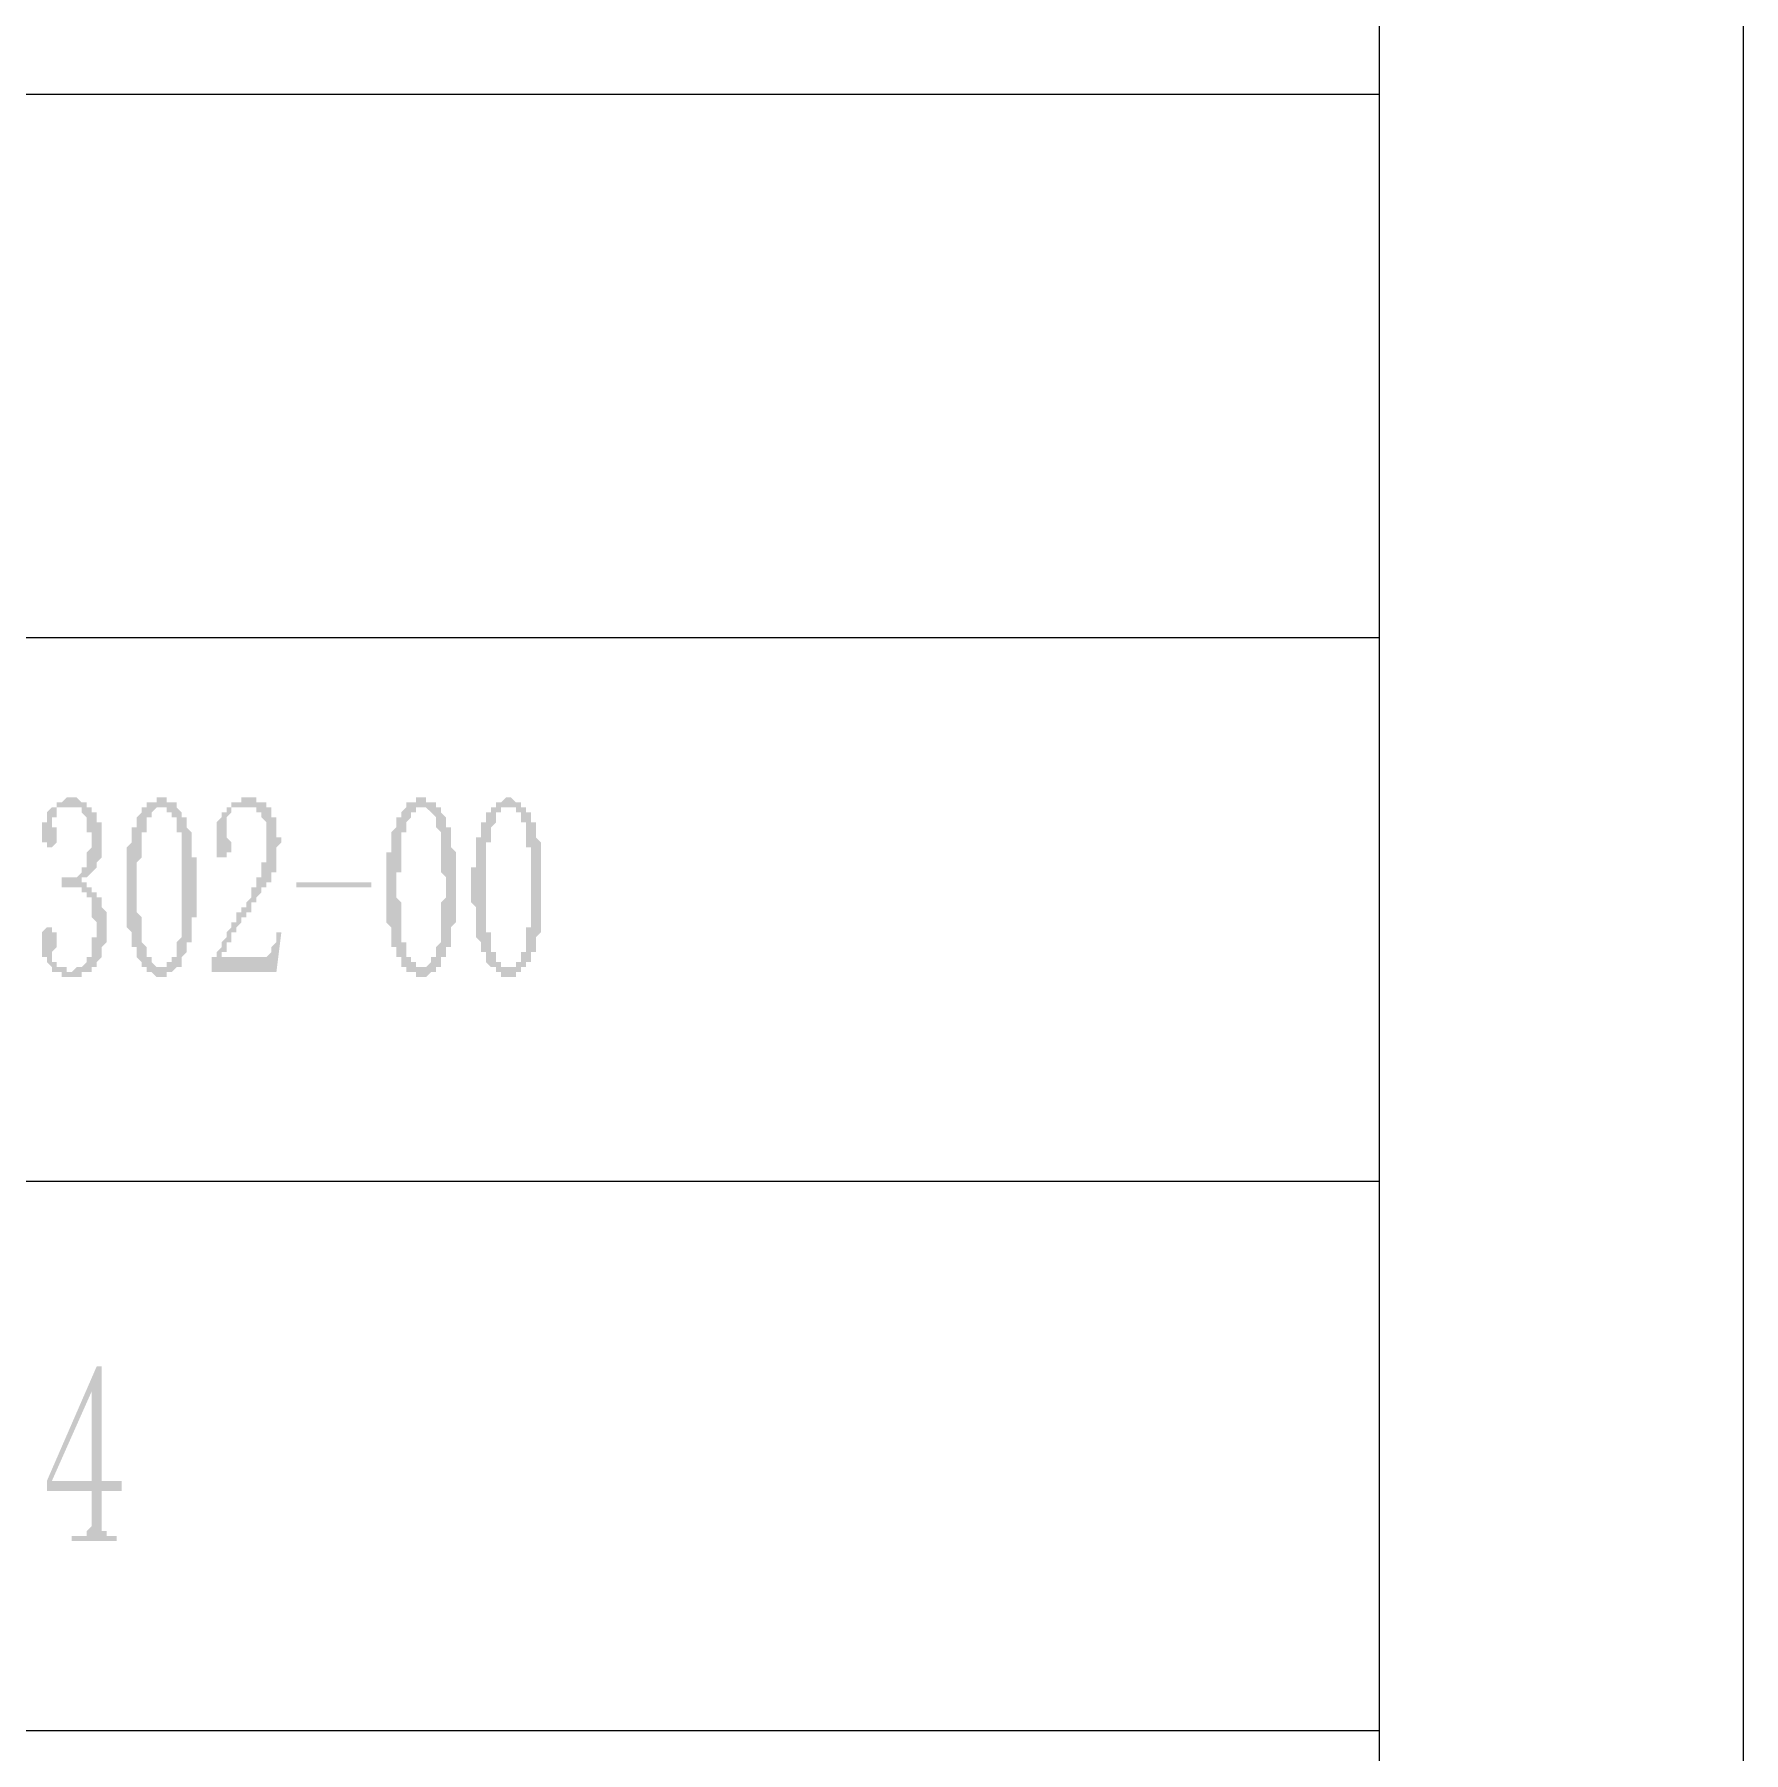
# Model space of a CAD drawing. Header units: millimetres. Extents: x 0 to 275, y 0 to 194.
# Drawn here: x 253.59 to 275.34, y 27.45 to 49.32 of the extents above; entities that cross this region are included whole.
import ezdxf

# ---------------------------------------------------------------- set-up
doc = ezdxf.new("R2010")
doc.units = ezdxf.units.MM

msp = doc.modelspace()

# ---------------------------------------------------------------- hatches: boundary and pattern name
h = msp.add_hatch(color=0)
h.dxf.hatch_style = 2
h.paths.add_polyline_path([(254.508, 37.951833), (254.508, 37.888333), (254.508, 37.824833), (254.508, 37.761333), (254.4445, 37.697833), (254.4445, 37.634333), (254.4445, 37.570833), (254.381, 37.507333), (254.381, 37.443833), (254.3175, 37.443833), (254.3175, 37.380333), (254.254, 37.380333), (254.1905, 37.380333), (254.1905, 37.316833), (254.127, 37.316833), (254.0635, 37.316833), (254, 37.316833), (253.9365, 37.316833), (253.9365, 37.380333), (253.873, 37.380333), (253.8095, 37.380333), (253.8095, 37.443833), (253.746, 37.507333), (253.746, 37.570833), (253.6825, 37.570833), (253.6825, 37.634333), (253.6825, 37.697833), (253.6825, 37.761333), (253.6825, 37.824833), (253.6825, 37.888333), (253.746, 37.951833), (253.8095, 37.951833), (253.8095, 37.888333), (253.873, 37.888333), (253.873, 37.824833), (253.873, 37.761333), (253.873, 37.697833), (253.8095, 37.634333), (253.8095, 37.570833), (253.8095, 37.507333), (253.873, 37.507333), (253.873, 37.443833), (253.9365, 37.443833), (254, 37.443833), (254, 37.380333), (254.0635, 37.380333), (254.127, 37.443833), (254.1905, 37.443833), (254.254, 37.507333), (254.254, 37.570833), (254.3175, 37.570833), (254.3175, 37.634333), (254.3175, 37.697833), (254.3175, 37.761333), (254.3175, 37.824833), (254.381, 37.824833), (254.381, 37.888333), (254.381, 37.951833), (254.381, 38.015333), (254.3175, 38.078833), (254.3175, 38.142333), (254.3175, 38.205833), (254.3175, 38.269333), (254.3175, 38.332833), (254.254, 38.332833), (254.254, 38.396333), (254.1905, 38.396333), (254.1905, 38.459833), (254.127, 38.459833), (254.0635, 38.459833), (254, 38.459833), (253.9365, 38.459833), (253.9365, 38.586833), (254, 38.586833), (254.0635, 38.586833), (254.127, 38.586833), (254.1905, 38.650333), (254.1905, 38.713833), (254.254, 38.713833), (254.254, 38.777333), (254.254, 38.840833), (254.254, 38.904333), (254.3175, 38.967833), (254.3175, 39.031333), (254.3175, 39.094833), (254.3175, 39.158333), (254.254, 39.158333), (254.254, 39.221833), (254.254, 39.285333), (254.254, 39.348833), (254.1905, 39.412333), (254.1905, 39.475833), (254.127, 39.475833), (254.0635, 39.475833), (254, 39.475833), (253.9365, 39.475833), (253.873, 39.475833), (253.873, 39.412333), (253.873, 39.348833), (253.8095, 39.348833), (253.8095, 39.285333), (253.8095, 39.221833), (253.873, 39.221833), (253.873, 39.158333), (253.873, 39.094833), (253.873, 39.031333), (253.8095, 38.967833), (253.746, 38.967833), (253.746, 39.031333), (253.6825, 39.031333), (253.6825, 39.094833), (253.6825, 39.158333), (253.6825, 39.221833), (253.6825, 39.285333), (253.746, 39.285333), (253.746, 39.348833), (253.746, 39.412333), (253.8095, 39.475833), (253.873, 39.475833), (253.873, 39.539333), (253.9365, 39.539333), (254, 39.602833), (254.0635, 39.602833), (254.127, 39.602833), (254.1905, 39.539333), (254.254, 39.539333), (254.254, 39.475833), (254.3175, 39.475833), (254.3175, 39.412333), (254.381, 39.412333), (254.381, 39.348833), (254.381, 39.285333), (254.4445, 39.285333), (254.4445, 39.221833), (254.4445, 39.158333), (254.4445, 39.094833), (254.4445, 39.031333), (254.4445, 38.967833), (254.4445, 38.904333), (254.4445, 38.840833), (254.381, 38.777333), (254.381, 38.713833), (254.3175, 38.650333), (254.254, 38.586833), (254.1905, 38.586833), (254.1905, 38.523333), (254.254, 38.523333), (254.254, 38.459833), (254.3175, 38.459833), (254.3175, 38.396333), (254.381, 38.396333), (254.381, 38.332833), (254.4445, 38.332833), (254.4445, 38.269333), (254.4445, 38.205833), (254.508, 38.142333), (254.508, 38.078833), (254.508, 38.015333)])
h = msp.add_hatch(color=0)
h.paths.add_polyline_path([(255.2065, 39.475833), (255.143, 39.475833), (255.0795, 39.412333), (255.0795, 39.348833), (255.016, 39.348833), (255.016, 39.285333), (255.016, 39.221833), (255.016, 39.158333), (254.9525, 39.158333), (254.9525, 39.094833), (254.9525, 39.031333), (254.9525, 38.967833), (254.9525, 38.904333), (254.9525, 38.840833), (254.889, 38.777333), (254.889, 38.713833), (254.889, 38.650333), (254.889, 38.586833), (254.889, 38.523333), (254.889, 38.459833), (254.889, 38.396333), (254.889, 38.332833), (254.889, 38.269333), (254.889, 38.205833), (254.889, 38.142333), (254.9525, 38.078833), (254.9525, 38.015333), (254.9525, 37.951833), (254.9525, 37.888333), (254.9525, 37.824833), (254.9525, 37.761333), (255.016, 37.697833), (255.016, 37.634333), (255.016, 37.570833), (255.0795, 37.570833), (255.0795, 37.507333), (255.143, 37.443833), (255.2065, 37.443833), (255.27, 37.443833), (255.27, 37.507333), (255.3335, 37.507333), (255.3335, 37.570833), (255.397, 37.570833), (255.397, 37.634333), (255.397, 37.697833), (255.397, 37.761333), (255.4605, 37.824833), (255.4605, 37.888333), (255.4605, 37.951833), (255.4605, 38.015333), (255.4605, 38.078833), (255.4605, 38.142333), (255.4605, 38.205833), (255.4605, 38.269333), (255.4605, 38.332833), (255.4605, 38.396333), (255.4605, 38.459833), (255.4605, 38.523333), (255.4605, 38.586833), (255.4605, 38.650333), (255.4605, 38.713833), (255.4605, 38.777333), (255.4605, 38.840833), (255.4605, 38.904333), (255.4605, 38.967833), (255.4605, 39.031333), (255.4605, 39.094833), (255.4605, 39.158333), (255.397, 39.158333), (255.397, 39.221833), (255.397, 39.285333), (255.397, 39.348833), (255.3335, 39.348833), (255.3335, 39.412333), (255.27, 39.412333), (255.27, 39.475833)])
h.paths.add_polyline_path([(255.2065, 37.316833), (255.143, 37.316833), (255.0795, 37.380333), (255.016, 37.380333), (255.016, 37.443833), (254.9525, 37.443833), (254.9525, 37.507333), (254.889, 37.570833), (254.889, 37.634333), (254.889, 37.697833), (254.8255, 37.697833), (254.8255, 37.761333), (254.8255, 37.824833), (254.8255, 37.888333), (254.762, 37.951833), (254.762, 38.015333), (254.762, 38.078833), (254.762, 38.142333), (254.762, 38.205833), (254.762, 38.269333), (254.762, 38.332833), (254.762, 38.396333), (254.762, 38.459833), (254.762, 38.523333), (254.762, 38.586833), (254.762, 38.650333), (254.762, 38.713833), (254.762, 38.777333), (254.762, 38.840833), (254.762, 38.904333), (254.762, 38.967833), (254.8255, 39.031333), (254.8255, 39.094833), (254.8255, 39.158333), (254.8255, 39.221833), (254.889, 39.221833), (254.889, 39.285333), (254.889, 39.348833), (254.9525, 39.412333), (254.9525, 39.475833), (255.016, 39.475833), (255.016, 39.539333), (255.0795, 39.539333), (255.143, 39.539333), (255.143, 39.602833), (255.2065, 39.602833), (255.27, 39.602833), (255.27, 39.539333), (255.3335, 39.539333), (255.397, 39.539333), (255.397, 39.475833), (255.4605, 39.412333), (255.4605, 39.348833), (255.524, 39.348833), (255.524, 39.285333), (255.524, 39.221833), (255.5875, 39.158333), (255.5875, 39.094833), (255.5875, 39.031333), (255.5875, 38.967833), (255.5875, 38.904333), (255.5875, 38.840833), (255.651, 38.840833), (255.651, 38.777333), (255.651, 38.713833), (255.651, 38.650333), (255.651, 38.586833), (255.651, 38.523333), (255.651, 38.459833), (255.651, 38.396333), (255.651, 38.332833), (255.651, 38.269333), (255.651, 38.205833), (255.651, 38.142333), (255.651, 38.078833), (255.5875, 38.078833), (255.5875, 38.015333), (255.5875, 37.951833), (255.5875, 37.888333), (255.5875, 37.824833), (255.5875, 37.761333), (255.524, 37.761333), (255.524, 37.697833), (255.524, 37.634333), (255.4605, 37.570833), (255.4605, 37.507333), (255.4605, 37.443833), (255.397, 37.443833), (255.3335, 37.380333), (255.27, 37.380333), (255.27, 37.316833)])
h = msp.add_hatch(color=0)
h.dxf.hatch_style = 2
h.paths.add_polyline_path([(256.54, 39.031333), (256.54, 39.094833), (256.54, 39.158333), (256.54, 39.221833), (256.54, 39.285333), (256.4765, 39.348833), (256.4765, 39.412333), (256.413, 39.412333), (256.413, 39.475833), (256.3495, 39.475833), (256.286, 39.475833), (256.2225, 39.475833), (256.159, 39.475833), (256.0955, 39.475833), (256.0955, 39.412333), (256.032, 39.348833), (256.032, 39.285333), (256.032, 39.221833), (256.032, 39.158333), (256.032, 39.094833), (256.0955, 39.031333), (256.0955, 38.967833), (256.0955, 38.904333), (256.032, 38.904333), (256.032, 38.840833), (255.9685, 38.840833), (255.905, 38.840833), (255.905, 38.904333), (255.905, 38.967833), (255.905, 39.031333), (255.905, 39.094833), (255.905, 39.158333), (255.905, 39.221833), (255.905, 39.285333), (255.9685, 39.348833), (255.9685, 39.412333), (256.032, 39.412333), (256.032, 39.475833), (256.0955, 39.475833), (256.0955, 39.539333), (256.159, 39.539333), (256.2225, 39.539333), (256.2225, 39.602833), (256.286, 39.602833), (256.3495, 39.602833), (256.413, 39.602833), (256.413, 39.539333), (256.4765, 39.539333), (256.54, 39.539333), (256.54, 39.475833), (256.6035, 39.475833), (256.6035, 39.412333), (256.6035, 39.348833), (256.667, 39.348833), (256.667, 39.285333), (256.667, 39.221833), (256.667, 39.158333), (256.667, 39.094833), (256.7305, 39.094833), (256.7305, 39.031333), (256.667, 38.967833), (256.667, 38.904333), (256.667, 38.840833), (256.667, 38.777333), (256.667, 38.713833), (256.667, 38.650333), (256.6035, 38.650333), (256.6035, 38.586833), (256.6035, 38.523333), (256.54, 38.523333), (256.54, 38.459833), (256.4765, 38.459833), (256.4765, 38.396333), (256.413, 38.332833), (256.413, 38.269333), (256.3495, 38.269333), (256.3495, 38.205833), (256.3495, 38.142333), (256.286, 38.142333), (256.286, 38.078833), (256.2225, 38.078833), (256.2225, 38.015333), (256.159, 37.951833), (256.159, 37.888333), (256.0955, 37.888333), (256.0955, 37.824833), (256.0955, 37.761333), (256.032, 37.761333), (256.032, 37.697833), (256.032, 37.634333), (255.9685, 37.634333), (255.9685, 37.570833), (256.4765, 37.570833), (256.54, 37.570833), (256.6035, 37.634333), (256.6035, 37.697833), (256.667, 37.761333), (256.667, 37.824833), (256.667, 37.888333), (256.7305, 37.888333), (256.667, 37.380333), (255.8415, 37.380333), (255.8415, 37.507333), (255.8415, 37.570833), (255.905, 37.570833), (255.905, 37.634333), (255.9685, 37.697833), (255.9685, 37.761333), (256.032, 37.824833), (256.032, 37.888333), (256.0955, 37.951833), (256.0955, 38.015333), (256.159, 38.015333), (256.159, 38.078833), (256.159, 38.142333), (256.2225, 38.142333), (256.2225, 38.205833), (256.286, 38.205833), (256.286, 38.269333), (256.3495, 38.332833), (256.3495, 38.396333), (256.3495, 38.459833), (256.413, 38.459833), (256.413, 38.523333), (256.413, 38.586833), (256.4765, 38.586833), (256.4765, 38.650333), (256.4765, 38.713833), (256.4765, 38.777333), (256.54, 38.777333), (256.54, 38.840833), (256.54, 38.904333), (256.54, 38.967833)])
h = msp.add_hatch(color=0)
h.paths.add_polyline_path([(258.5085, 39.475833), (258.445, 39.475833), (258.445, 39.412333), (258.3815, 39.412333), (258.3815, 39.348833), (258.318, 39.285333), (258.318, 39.221833), (258.318, 39.158333), (258.2545, 39.158333), (258.2545, 39.094833), (258.2545, 39.031333), (258.2545, 38.967833), (258.2545, 38.904333), (258.2545, 38.840833), (258.2545, 38.777333), (258.2545, 38.713833), (258.2545, 38.650333), (258.191, 38.650333), (258.191, 38.586833), (258.191, 38.523333), (258.191, 38.459833), (258.191, 38.396333), (258.191, 38.332833), (258.2545, 38.269333), (258.2545, 38.205833), (258.2545, 38.142333), (258.2545, 38.078833), (258.2545, 38.015333), (258.2545, 37.951833), (258.2545, 37.888333), (258.2545, 37.824833), (258.2545, 37.761333), (258.318, 37.761333), (258.318, 37.697833), (258.318, 37.634333), (258.318, 37.570833), (258.3815, 37.570833), (258.3815, 37.507333), (258.445, 37.507333), (258.445, 37.443833), (258.5085, 37.443833), (258.572, 37.443833), (258.6355, 37.507333), (258.6355, 37.570833), (258.699, 37.570833), (258.699, 37.634333), (258.699, 37.697833), (258.7625, 37.761333), (258.7625, 37.824833), (258.7625, 37.888333), (258.7625, 37.951833), (258.7625, 38.015333), (258.7625, 38.078833), (258.7625, 38.142333), (258.7625, 38.205833), (258.7625, 38.269333), (258.826, 38.332833), (258.826, 38.396333), (258.826, 38.459833), (258.826, 38.523333), (258.826, 38.586833), (258.7625, 38.650333), (258.7625, 38.713833), (258.7625, 38.777333), (258.7625, 38.840833), (258.7625, 38.904333), (258.7625, 38.967833), (258.7625, 39.031333), (258.7625, 39.094833), (258.7625, 39.158333), (258.699, 39.221833), (258.699, 39.285333), (258.699, 39.348833), (258.6355, 39.412333), (258.572, 39.475833)])
h.paths.add_polyline_path([(258.5085, 37.316833), (258.445, 37.316833), (258.445, 37.380333), (258.3815, 37.380333), (258.318, 37.380333), (258.318, 37.443833), (258.2545, 37.443833), (258.2545, 37.507333), (258.2545, 37.570833), (258.191, 37.570833), (258.191, 37.634333), (258.191, 37.697833), (258.1275, 37.697833), (258.1275, 37.761333), (258.1275, 37.824833), (258.1275, 37.888333), (258.1275, 37.951833), (258.064, 38.015333), (258.064, 38.078833), (258.064, 38.142333), (258.064, 38.205833), (258.064, 38.269333), (258.064, 38.332833), (258.064, 38.396333), (258.064, 38.459833), (258.064, 38.523333), (258.064, 38.586833), (258.064, 38.650333), (258.064, 38.713833), (258.064, 38.777333), (258.064, 38.840833), (258.064, 38.904333), (258.1275, 38.904333), (258.1275, 38.967833), (258.1275, 39.031333), (258.1275, 39.094833), (258.1275, 39.158333), (258.191, 39.221833), (258.191, 39.285333), (258.191, 39.348833), (258.2545, 39.348833), (258.2545, 39.412333), (258.318, 39.475833), (258.318, 39.539333), (258.3815, 39.539333), (258.445, 39.539333), (258.445, 39.602833), (258.5085, 39.602833), (258.572, 39.602833), (258.572, 39.539333), (258.6355, 39.539333), (258.699, 39.539333), (258.699, 39.475833), (258.7625, 39.475833), (258.7625, 39.412333), (258.826, 39.348833), (258.826, 39.285333), (258.826, 39.221833), (258.8895, 39.221833), (258.8895, 39.158333), (258.8895, 39.094833), (258.8895, 39.031333), (258.8895, 38.967833), (258.953, 38.904333), (258.953, 38.840833), (258.953, 38.777333), (258.953, 38.713833), (258.953, 38.650333), (258.953, 38.586833), (258.953, 38.523333), (258.953, 38.459833), (258.953, 38.396333), (258.953, 38.332833), (258.953, 38.269333), (258.953, 38.205833), (258.953, 38.142333), (258.953, 38.078833), (258.953, 38.015333), (258.8895, 37.951833), (258.8895, 37.888333), (258.8895, 37.824833), (258.8895, 37.761333), (258.8895, 37.697833), (258.826, 37.697833), (258.826, 37.634333), (258.826, 37.570833), (258.7625, 37.570833), (258.7625, 37.507333), (258.7625, 37.443833), (258.699, 37.443833), (258.699, 37.380333), (258.6355, 37.380333), (258.572, 37.316833)])
h = msp.add_hatch(color=0)
h.paths.add_polyline_path([(259.588, 39.475833), (259.5245, 39.475833), (259.5245, 39.412333), (259.461, 39.412333), (259.461, 39.348833), (259.461, 39.285333), (259.3975, 39.221833), (259.3975, 39.158333), (259.3975, 39.094833), (259.3975, 39.031333), (259.334, 39.031333), (259.334, 38.967833), (259.334, 38.904333), (259.334, 38.840833), (259.334, 38.777333), (259.334, 38.713833), (259.334, 38.650333), (259.334, 38.586833), (259.334, 38.523333), (259.334, 38.459833), (259.334, 38.396333), (259.334, 38.332833), (259.334, 38.269333), (259.334, 38.205833), (259.334, 38.142333), (259.334, 38.078833), (259.334, 38.015333), (259.334, 37.951833), (259.334, 37.888333), (259.3975, 37.888333), (259.3975, 37.824833), (259.3975, 37.761333), (259.3975, 37.697833), (259.3975, 37.634333), (259.461, 37.634333), (259.461, 37.570833), (259.461, 37.507333), (259.5245, 37.507333), (259.5245, 37.443833), (259.588, 37.443833), (259.6515, 37.443833), (259.715, 37.443833), (259.715, 37.507333), (259.7785, 37.507333), (259.7785, 37.570833), (259.7785, 37.634333), (259.842, 37.634333), (259.842, 37.697833), (259.842, 37.761333), (259.842, 37.824833), (259.842, 37.888333), (259.842, 37.951833), (259.9055, 37.951833), (259.9055, 38.015333), (259.9055, 38.078833), (259.9055, 38.142333), (259.9055, 38.205833), (259.9055, 38.269333), (259.9055, 38.332833), (259.9055, 38.396333), (259.9055, 38.459833), (259.9055, 38.523333), (259.9055, 38.586833), (259.9055, 38.650333), (259.9055, 38.713833), (259.9055, 38.777333), (259.9055, 38.840833), (259.9055, 38.904333), (259.9055, 38.967833), (259.842, 38.967833), (259.842, 39.031333), (259.842, 39.094833), (259.842, 39.158333), (259.842, 39.221833), (259.842, 39.285333), (259.7785, 39.285333), (259.7785, 39.348833), (259.7785, 39.412333), (259.715, 39.412333), (259.715, 39.475833), (259.6515, 39.475833)])
h.paths.add_polyline_path([(259.588, 37.316833), (259.5245, 37.316833), (259.5245, 37.380333), (259.461, 37.380333), (259.461, 37.443833), (259.3975, 37.443833), (259.334, 37.507333), (259.334, 37.570833), (259.334, 37.634333), (259.2705, 37.634333), (259.2705, 37.697833), (259.2705, 37.761333), (259.207, 37.824833), (259.207, 37.888333), (259.207, 37.951833), (259.207, 38.015333), (259.207, 38.078833), (259.207, 38.142333), (259.207, 38.205833), (259.1435, 38.269333), (259.1435, 38.332833), (259.1435, 38.396333), (259.1435, 38.459833), (259.1435, 38.523333), (259.1435, 38.586833), (259.1435, 38.650333), (259.1435, 38.713833), (259.207, 38.713833), (259.207, 38.777333), (259.207, 38.840833), (259.207, 38.904333), (259.207, 38.967833), (259.207, 39.031333), (259.207, 39.094833), (259.2705, 39.094833), (259.2705, 39.158333), (259.2705, 39.221833), (259.2705, 39.285333), (259.334, 39.285333), (259.334, 39.348833), (259.334, 39.412333), (259.3975, 39.412333), (259.3975, 39.475833), (259.461, 39.475833), (259.461, 39.539333), (259.5245, 39.539333), (259.588, 39.602833), (259.6515, 39.602833), (259.715, 39.539333), (259.7785, 39.539333), (259.7785, 39.475833), (259.842, 39.475833), (259.842, 39.412333), (259.9055, 39.412333), (259.9055, 39.348833), (259.9055, 39.285333), (259.969, 39.285333), (259.969, 39.221833), (259.969, 39.158333), (259.969, 39.094833), (260.0325, 39.031333), (260.0325, 38.967833), (260.0325, 38.904333), (260.0325, 38.840833), (260.0325, 38.777333), (260.0325, 38.713833), (260.0325, 38.650333), (260.0325, 38.586833), (260.0325, 38.523333), (260.0325, 38.459833), (260.0325, 38.396333), (260.0325, 38.332833), (260.0325, 38.269333), (260.0325, 38.205833), (260.0325, 38.142333), (260.0325, 38.078833), (260.0325, 38.015333), (260.0325, 37.951833), (260.0325, 37.888333), (259.969, 37.824833), (259.969, 37.761333), (259.969, 37.697833), (259.969, 37.634333), (259.9055, 37.634333), (259.9055, 37.570833), (259.9055, 37.507333), (259.842, 37.507333), (259.842, 37.443833), (259.7785, 37.443833), (259.7785, 37.380333), (259.715, 37.380333), (259.715, 37.316833), (259.6515, 37.316833)])
h = msp.add_hatch(color=0)
h.dxf.hatch_style = 2
h.paths.add_polyline_path([(256.921, 38.459833), (256.921, 38.523333), (257.8735, 38.523333), (257.8735, 38.459833)])
h = msp.add_hatch(color=0)
h.paths.add_polyline_path([(254.4445, 30.395333), (254.4445, 30.331833), (254.4445, 30.268333), (254.508, 30.268333), (254.508, 30.204833), (254.5715, 30.204833), (254.635, 30.204833), (254.635, 30.141333), (254.0635, 30.141333), (254.0635, 30.204833), (254.1905, 30.204833), (254.254, 30.204833), (254.254, 30.268333), (254.3175, 30.331833), (254.3175, 30.395333), (254.3175, 30.776333), (253.746, 30.776333), (253.746, 30.903333), (254.381, 32.363833), (254.4445, 32.363833), (254.4445, 30.903333), (254.6985, 30.903333), (254.6985, 30.776333), (254.4445, 30.776333)])
h.paths.add_polyline_path([(254.3175, 32.046333), (253.8095, 30.903333), (254.3175, 30.903333)])

# ---------------------------------------------------------------- linework, layer by layer
at = {"color": 0, "lineweight": 0}
for points in [[(275.336, -0.275167), (275.336, 194.352333)], [(270.7005, 189.716833), (270.7005, 6.900333)], [(270.7005, 44.746333), (270.7005, 6.900333), (18.9865, 6.900333)], [(270.7005, 41.634833), (233.4895, 41.634833)], [(270.7005, 34.713333), (233.4895, 34.713333)], [(233.4895, 27.728333), (270.7005, 27.728333)]]:
    msp.add_lwpolyline(points, dxfattribs=at)
msp.add_lwpolyline([(270.7005, 48.556333), (270.7005, 6.900333), (136.779, 6.900333), (136.779, 48.556333)], close=True, dxfattribs=at)

doc.saveas('drawing.dxf')
